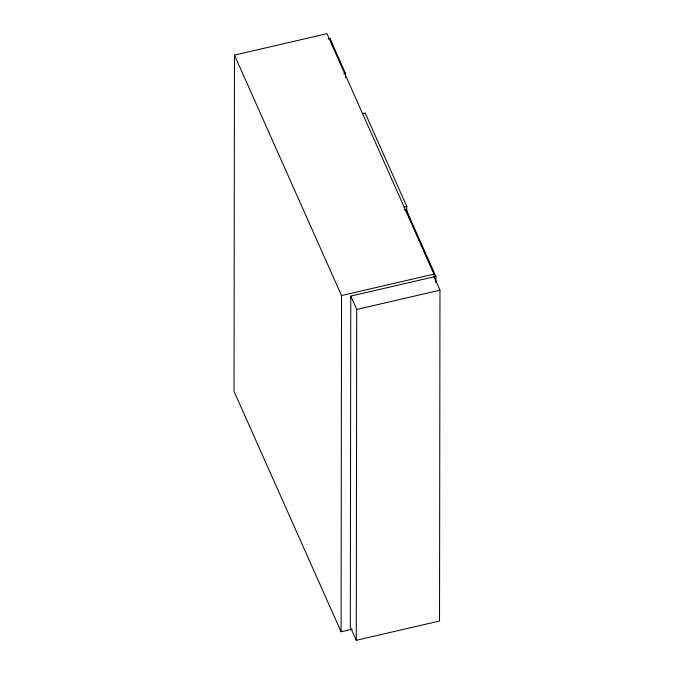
<?xml version="1.0" encoding="UTF-8"?>
<svg xmlns="http://www.w3.org/2000/svg" width="674" height="674" viewBox="0 0 674 674"><rect width="100%" height="100%" fill="white"/><g stroke="black" fill="none" stroke-linecap="round" stroke-linejoin="round"><path stroke-width="1.01" d="M404.29 210.035L406.136 209.606L435.876 276.399L350.775 296.088L350.328 626.946L356.276 640.3L439.532 621.032L439.97 290.182L434.022 276.82L434.022 274.133L326.983 33.7L234.476 55.108L234.03 391.341L341.078 631.774L352.258 629.187M341.078 631.774L341.524 295.541L234.476 55.108M345.467 77.552L345.476 73.365L330.016 38.637L328.162 39.058M356.276 640.3L356.714 309.442L350.775 296.088M406.136 211.703L406.136 209.606L410.525 220.651M406.793 212.765L406.801 206.505L365.165 113.005L362.393 113.645M435.867 282.684L435.876 276.399L435.168 276.003M343.63 73.795L345.476 73.365L344.726 72.977M404.021 207.154L406.801 206.505M341.524 295.541L434.022 274.133M356.714 309.442L439.97 290.182M339.157 60.475L340.446 63.356M342.156 67.206L343.015 69.127M410.946 221.603L411.797 223.515M412.648 225.419L413.92 228.284M414.771 230.196L417.324 235.925M419.026 239.742L419.877 241.646M420.719 243.558L422 246.423M424.123 251.191L425.395 254.056M426.246 255.96L427.948 259.785M428.799 261.689L430.071 264.553M432.194 269.322L433.475 272.186M330.016 38.637L332.973 46.144"/></g></svg>
